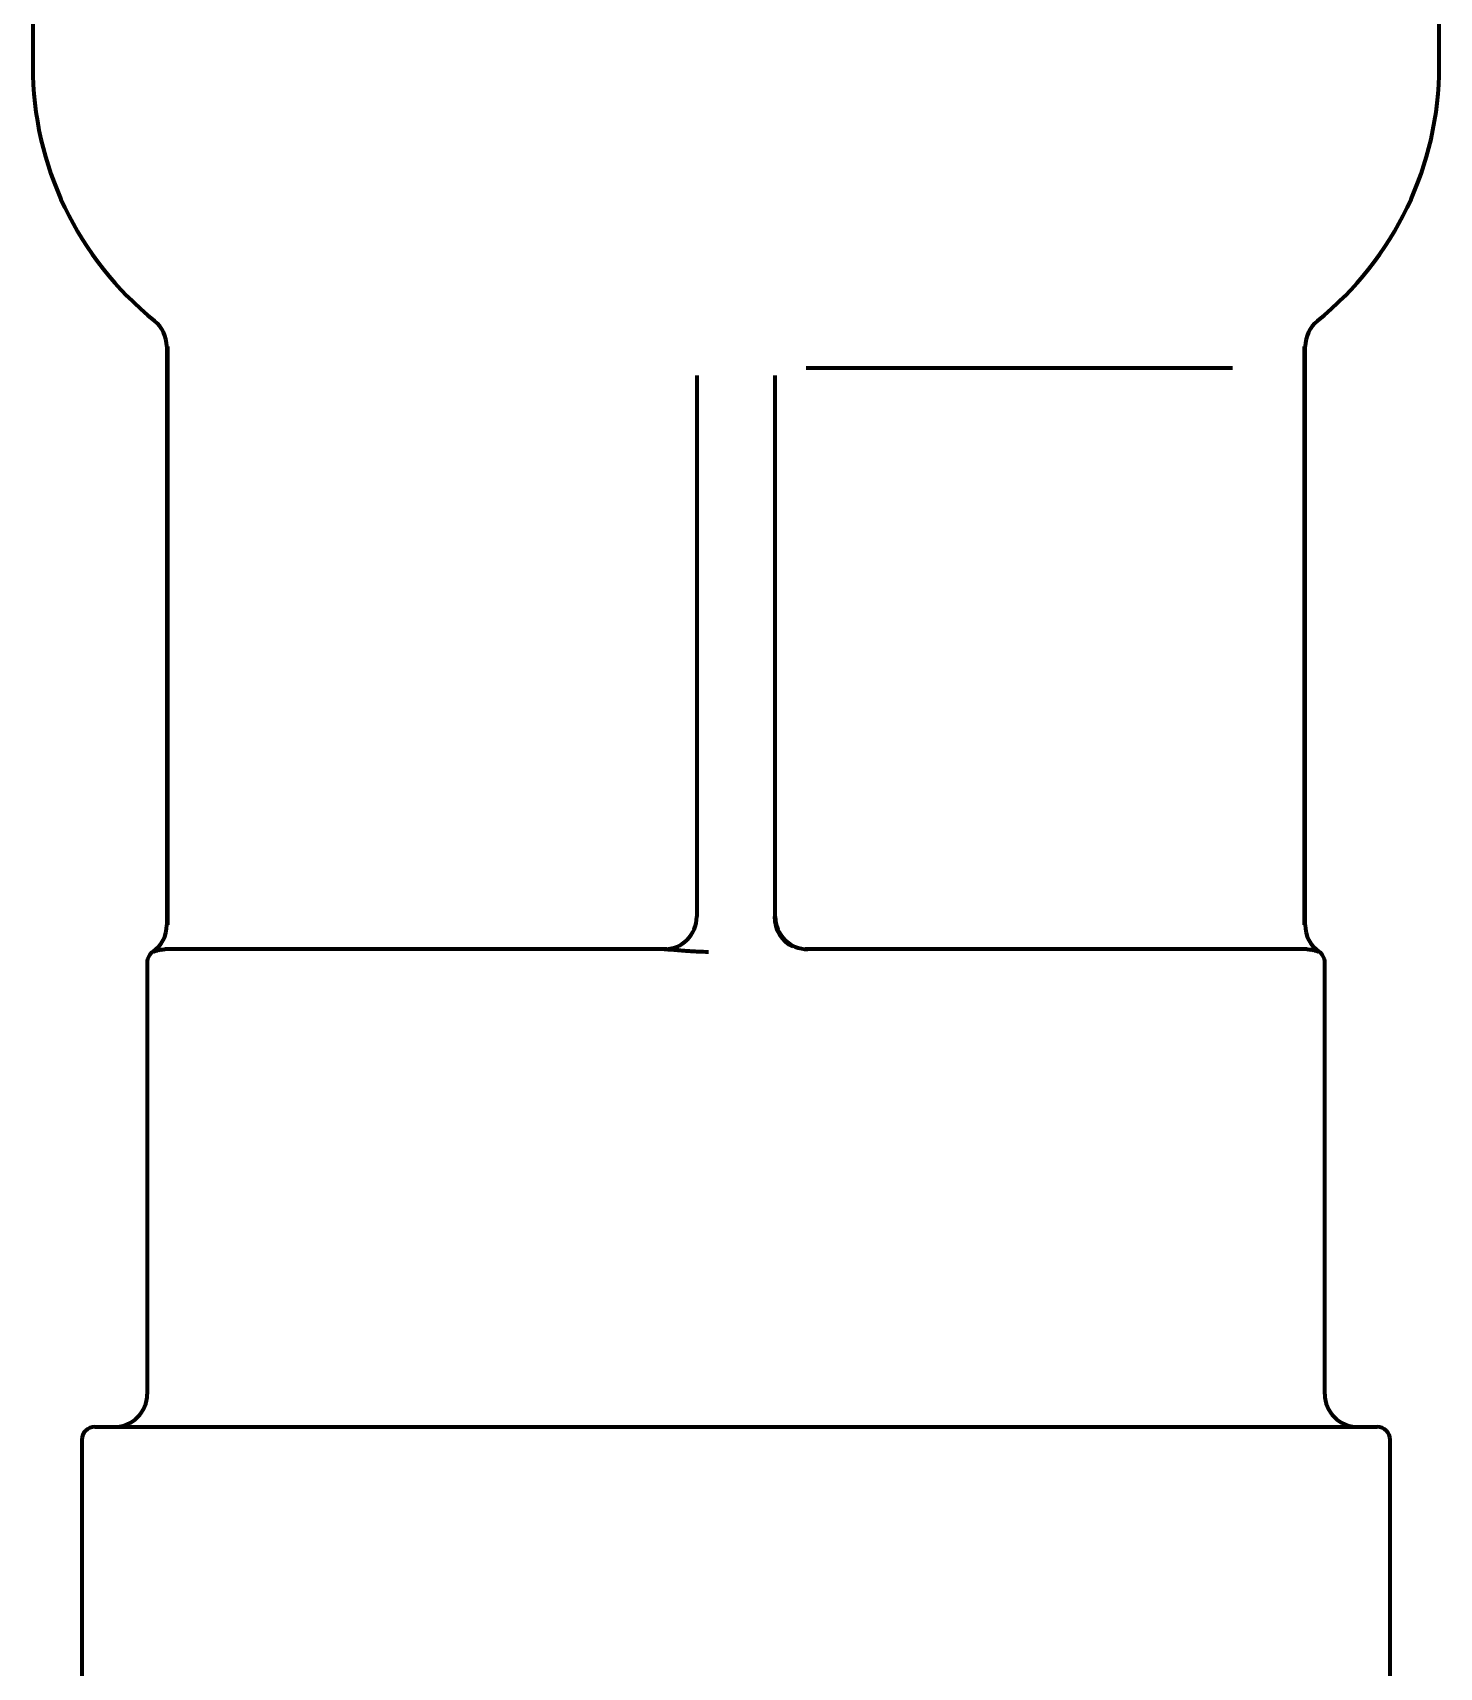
# Model space of a CAD drawing. Header units: inches. Extents: x -2983 to 7024, y 422 to 5529.
# Drawn here: x 2994.93 to 3016.43, y 1476.05 to 1501.04 of the extents above; entities that cross this region are included whole.
import ezdxf

# ---------------------------------------------------------------- set-up
doc = ezdxf.new("R2010")
doc.units = ezdxf.units.IN

msp = doc.modelspace()

# ---------------------------------------------------------------- linework, layer by layer
at = {"linetype": 'Continuous', "lineweight": 70}
for p, q in [((2994.934, 1526.027), (2994.934, 1500.528)), ((3016.434, 1500.528), (3016.434, 1526.027)), ((2996.984, 1496.244), (2996.984, 1487.402)), ((2996.994, 1496.244), (2996.994, 1487.402)), ((3014.374, 1487.402), (3014.374, 1496.244)), ((3014.384, 1487.402), (3014.384, 1496.244)), ((3005.084, 1495.801), (3005.084, 1487.528)), ((3006.284, 1487.528), (3006.284, 1495.801)), ((3013.275, 1495.91), (3006.757, 1495.91)), ((3004.629, 1487.028), (2996.948, 1487.028)), ((3004.629, 1487.028), (3004.804, 1487.064)), ((3014.421, 1487.028), (3006.739, 1487.028)), ((2996.684, 1486.828), (2996.684, 1480.228)), ((3014.684, 1480.228), (3014.684, 1486.828)), ((2995.684, 1479.528), (2995.684, 1470.928)), ((2995.884, 1479.728), (3015.484, 1479.728)), ((3015.684, 1470.928), (3015.684, 1479.528))]:
    msp.add_line(p, q, dxfattribs=at)
for centre, radius, start, end in [((2999.934, 1500.528), 5, 180, 231.1508), ((3011.434, 1500.528), 5, 308.8492, 0), ((2996.484, 1496.244), 0.5, 0, 51.1508), ((3014.884, 1496.244), 0.5, 128.8492, 180), ((3004.584, 1487.528), 0.5, 270, 0), ((3006.784, 1487.528), 0.5, 180, 270), ((2996.484, 1487.402), 0.5, 304.8499, 0), ((3014.884, 1487.402), 0.5, 180, 235.1501), ((2996.884, 1486.828), 0.2, 124.8499, 180), ((3014.484, 1486.828), 0.2, 0, 55.1501), ((2996.184, 1480.228), 0.5, 270, 0), ((3015.184, 1480.228), 0.5, 180, 270), ((2995.884, 1479.528), 0.2, 90, 180), ((3015.484, 1479.528), 0.2, 0, 90)]:
    msp.add_arc(centre, radius, start, end, dxfattribs=at)
msp.add_ellipse((3006.739, 1487.528), major_axis=(0, -0.5), ratio=0.936268, start_param=4.712389, end_param=5.872103, dxfattribs=at)
for points, knots in [([(2996.78, 1486.992), (2996.782, 1486.992), (2996.787, 1486.993), (2996.798, 1486.997), (2996.803, 1486.998), (2996.813, 1487.002), (2996.818, 1487.004), (2996.831, 1487.008), (2996.838, 1487.01), (2996.854, 1487.015), (2996.863, 1487.017), (2996.882, 1487.021), (2996.893, 1487.023), (2996.911, 1487.026), (2996.918, 1487.026), (2996.932, 1487.027), (2996.939, 1487.028), (2996.948, 1487.028)], [0, 0, 0, 0, 0.25, 0.25, 0.375, 0.375, 0.5, 0.5, 0.625, 0.625, 0.75, 0.75, 0.875, 0.875, 0.9375, 0.9375, 1, 1, 1, 1]), ([(3004.629, 1487.028), (3004.64, 1487.028), (3004.652, 1487.027), (3004.676, 1487.026), (3004.688, 1487.026), (3004.725, 1487.023), (3004.751, 1487.021), (3004.803, 1487.017), (3004.829, 1487.015), (3004.882, 1487.01), (3004.909, 1487.008), (3004.962, 1487.004), (3004.989, 1487.002), (3005.044, 1486.998), (3005.071, 1486.997), (3005.154, 1486.993), (3005.209, 1486.992), (3005.265, 1486.992)], [0, 0, 0, 0, 0.0625, 0.0625, 0.125, 0.125, 0.25, 0.25, 0.375, 0.375, 0.5, 0.5, 0.625, 0.625, 0.75, 0.75, 1, 1, 1, 1]), ([(3014.421, 1487.028), (3014.429, 1487.028), (3014.436, 1487.027), (3014.45, 1487.026), (3014.457, 1487.026), (3014.475, 1487.023), (3014.486, 1487.021), (3014.505, 1487.017), (3014.514, 1487.015), (3014.53, 1487.01), (3014.537, 1487.008), (3014.55, 1487.004), (3014.555, 1487.002), (3014.565, 1486.998), (3014.57, 1486.997), (3014.581, 1486.993), (3014.586, 1486.992), (3014.588, 1486.992)], [0, 0, 0, 0, 0.0625, 0.0625, 0.125, 0.125, 0.25, 0.25, 0.375, 0.375, 0.5, 0.5, 0.625, 0.625, 0.75, 0.75, 1, 1, 1, 1])]:
    msp.add_open_spline(points, degree=3, knots=knots, dxfattribs=at)

doc.saveas('drawing.dxf')
